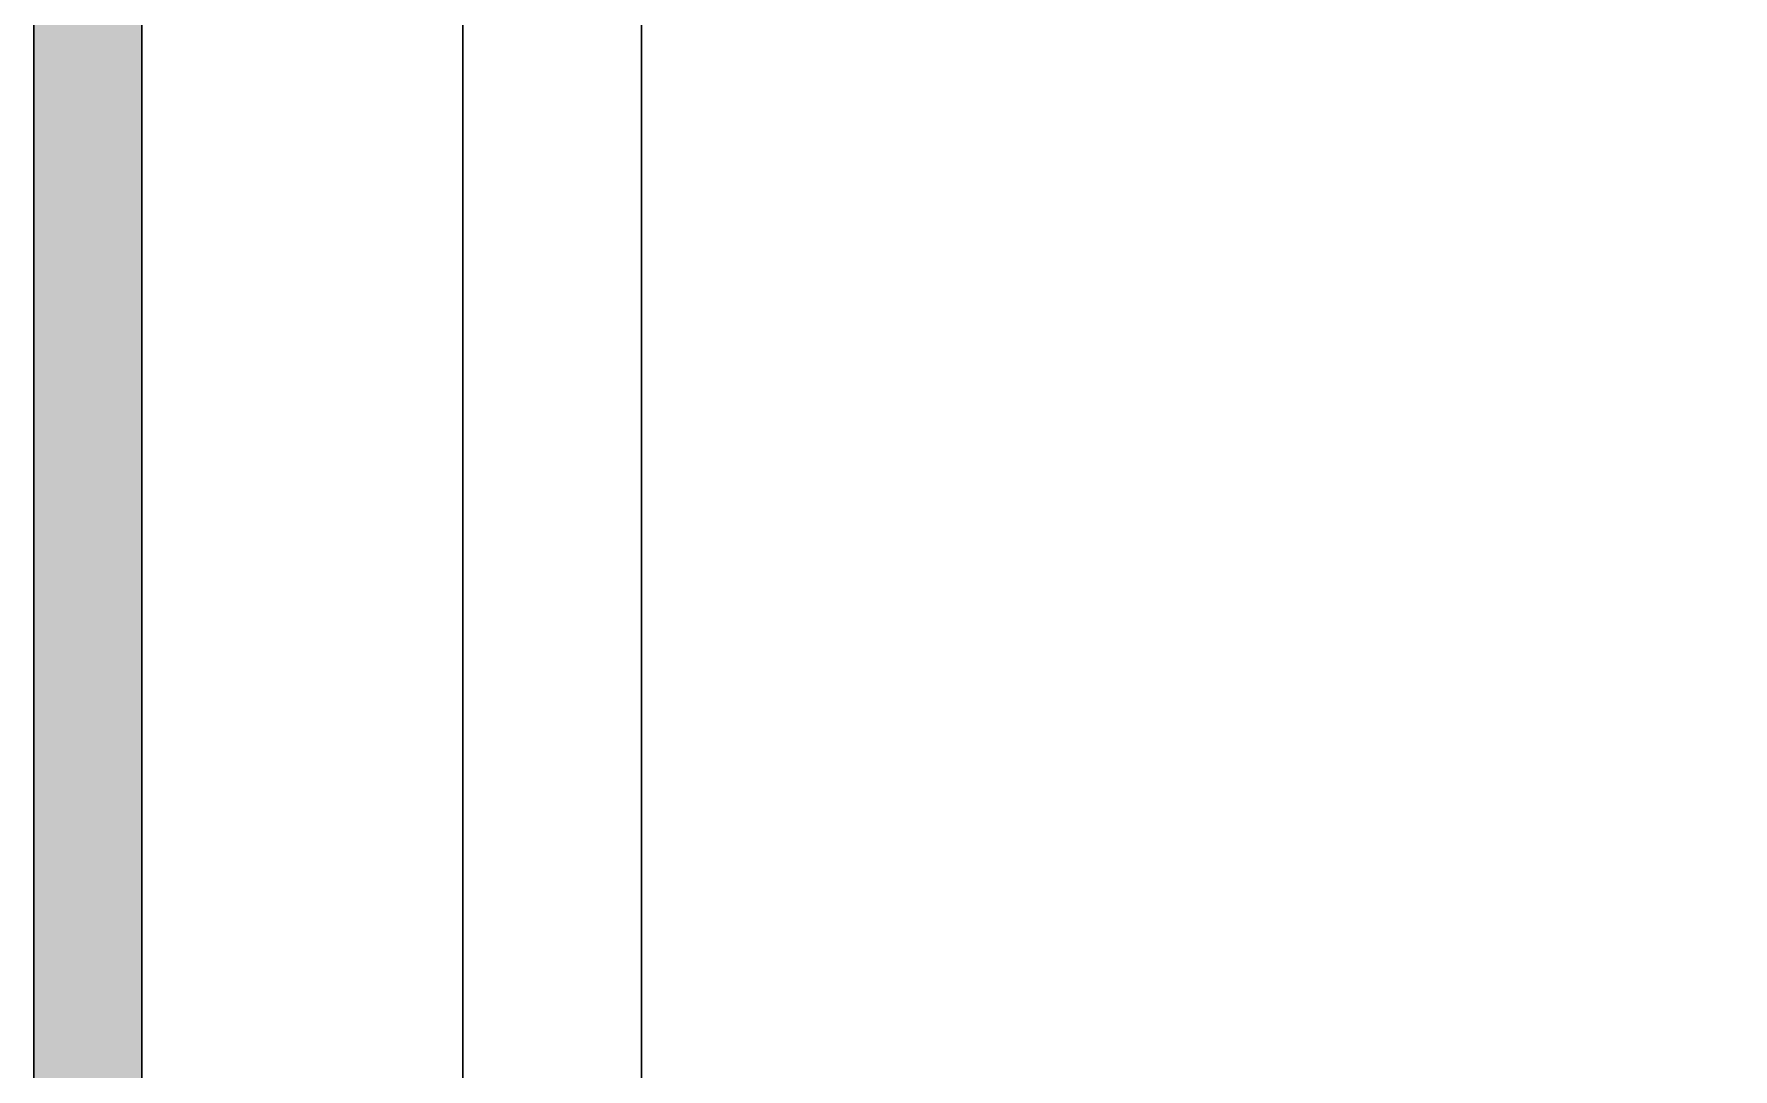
# Model space of a CAD drawing. Header units: inches. Extents: x -9450 to 207408, y -100115 to 6682.
# Drawn here: x 7306 to 8375, y 4077 to 4728 of the extents above; entities that cross this region are included whole.
import ezdxf

# ---------------------------------------------------------------- set-up
doc = ezdxf.new("R2010")
doc.units = ezdxf.units.IN
doc.header["$MEASUREMENT"] = 0
doc.layers.add('E. 图框', color=4, linetype='Continuous')

# ---------------------------------------------------------------- blocks, each defined once
blk = doc.blocks.new('eet')
at = {"layer": 'E. 图框', "lineweight": 30}
for p, q in [((7305.6, 6329.8), (7305.6, -6329.8)), ((7373.5, -6329.8), (7373.5, 6329.8)), ((7575.5, -6329.8), (7575.5, 6329.8))]:
    blk.add_line(p, q, dxfattribs=at)
blk.add_lwpolyline([(7687.8, 5085.5), (9204.6, 5085.5), (9204.6, 1882), (7687.8, 1882)], close=True, dxfattribs=at)
blk.add_solid([(7305.6, -6329.8), (7373.5, -6329.8), (7305.6, 6666.5), (7373.5, 6666.5)], dxfattribs=at)

msp = doc.modelspace()

# ---------------------------------------------------------------- block references
at = {"layer": 'Defpoints'}
msp.add_blockref('eet', (0, 0), dxfattribs=at)

doc.saveas('drawing.dxf')
